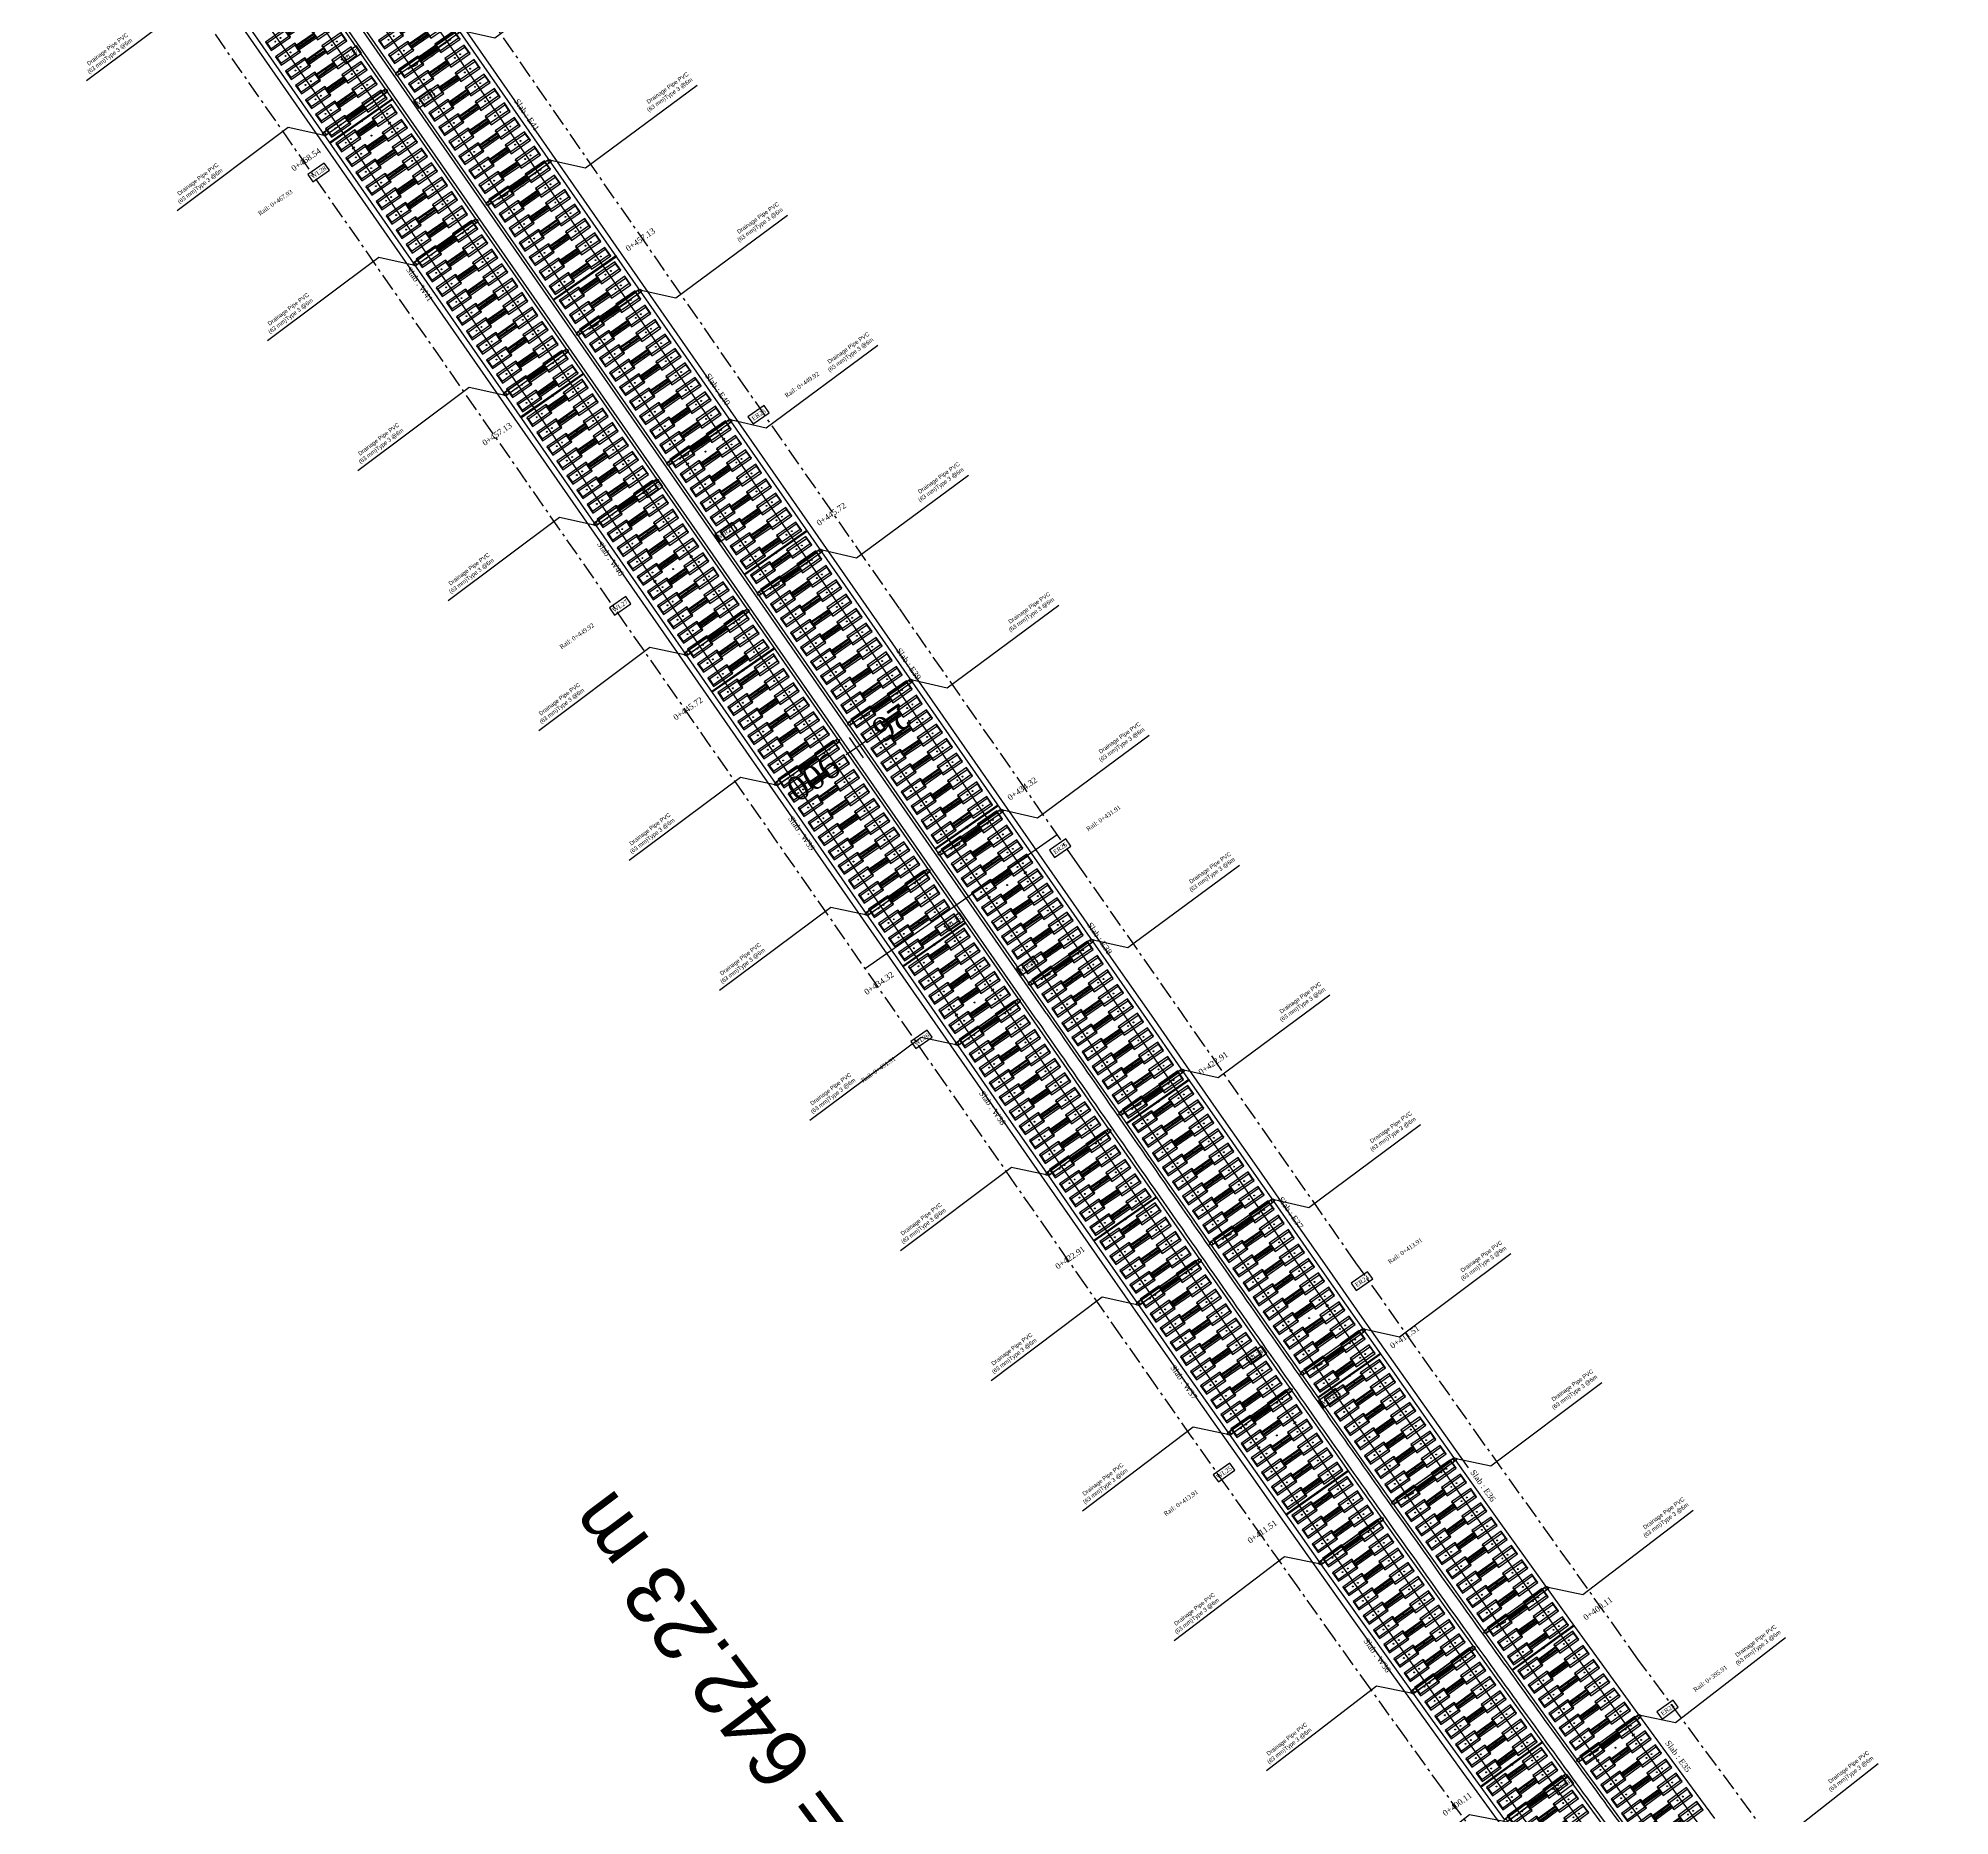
# Model space of a CAD drawing. Header units: metres. Extents: x 0 to 564365, y 0 to 3594889.
# Drawn here: x 563965.2 to 564030.4, y 3593575.8 to 3593636.5 of the extents above; entities that cross this region are included whole.
import ezdxf
from ezdxf.enums import TextEntityAlignment as Align

# ---------------------------------------------------------------- set-up
doc = ezdxf.new("R2010")
doc.units = ezdxf.units.M
doc.linetypes.add('ACAD_ISO10W100', pattern=[18, 12, -3, 0, -3])
doc.linetypes.add('DASHED2', pattern=[0.375, 0.25, -0.125])
for name, color, linetype in [('2d', 2, 'Continuous'), ('_flg-all slab', 7, 'Continuous'), ('_flg-Bar Divar', 11, 'ACAD_ISO10W100'), ('_flg-Por Konande-Devar', 230, 'Continuous'), ('_flg-por Konande-Vasat', 170, 'Continuous'), ('A-BLDG-SITE', 7, 'Continuous'), ('AG_JOOSH', 7, 'Continuous'), ('AG_Print', 7, 'Continuous'), ('AG_Slab', 7, 'Continuous'), ('C-ROAD-STAN-MAJR', 11, 'Continuous'), ('E Pipe', 5, 'Continuous'), ('Gallery_M.Nouri', 34, 'Continuous'), ('Km_Rail', 7, 'Continuous'), ('Km_Slab', 7, 'Continuous'), ('newSTALBL', 1, 'Continuous'), ('Number_Slab', 7, 'Continuous'), ('Rail', 1, 'Continuous'), ('Rail_Gap', 7, 'Continuous'), ('Travers', 7, 'Continuous')]:
    doc.layers.add(name, color=color, linetype=linetype)
doc.styles.add('ND', font='nashkh.shx', dxfattribs={"height": 3})
doc.styles.get("Standard").update_dxf_attribs({"font": 'romantic.ttf'})
doc.styles.add('SWIS721', font='swissk.ttf')

# ---------------------------------------------------------------- blocks, each defined once
blk = doc.blocks.new('stalbl')
for p, q in [((0, 0.0424), (0, -0.0415)), ((0.0424, 0), (-0.0424, 0))]:
    blk.add_line(p, q)
blk.add_attdef('STAMAN', text='', height=0.0167).set_placement((-0.08, 0), align=Align.MIDDLE_RIGHT)
blk.add_attdef('STAPRE', text='', height=0.0167).set_placement((0.08, 0), align=Align.MIDDLE_LEFT)
blk = doc.blocks.new('AG_slab')
at = {"layer": 'AG_Slab', "color": 1}
for p, q in [((1.3, 0.015), (-1.3, 0.015)), ((1.3, -0.015), (-1.3, -0.015))]:
    blk.add_line(p, q, dxfattribs=at)
at = {"layer": 'AG_Slab', "color": 5}
for p, q in [((-1.3, -0.015), (-1.3, 0.015)), ((1.3, 0.015), (1.3, -0.015))]:
    blk.add_line(p, q, dxfattribs=at)
at = {"layer": 'AG_Slab', "color": 2, "linetype": 'DASHED2'}
blk.add_line((1.3, 0), (-1.3, 0), dxfattribs=at)
at = {"layer": 'AG_Slab', "color": 7}
blk.add_circle((0, 0), 0.03, dxfattribs=at)
blk = doc.blocks.new('AG_Joosh')
at = {"layer": 'AG_JOOSH', "color": 2}
for p, q in [((-0.701, 0.005), (-0.801, 0.005)), ((0.701, 0.005), (0.801, 0.005)), ((-0.701, -0.005), (-0.801, -0.005)), ((0.701, -0.005), (0.801, -0.005))]:
    blk.add_line(p, q, dxfattribs=at)
at = {"layer": 'AG_JOOSH', "color": 7}
blk.add_circle((0, 0), 0.0155, dxfattribs=at)
blk = doc.blocks.new('AG_t')
at = {"layer": 'Travers', "color": 3}
blk.add_lwpolyline([(-0.354, 0.175), (-1.155, 0.175), (-1.155, -0.175), (-0.354, -0.175), (-0.354, 0.175), (-0.38, 0.114), (-1.129, 0.114), (-1.155, 0.175), (-1.129, 0.114), (-1.129, -0.114), (-1.155, -0.175), (-1.129, -0.114), (-0.38, -0.114), (-0.354, -0.175), (-0.38, -0.114), (-0.38, 0.114), (-0.354, 0.175), (-0.354, 0.09), (0.354, 0.09), (0.354, 0.045), (-0.354, 0.045), (-0.354, 0), (0.354, 0), (0.354, -0.045), (-0.354, -0.045), (-0.354, -0.09), (0.354, -0.09), (0.354, -0.175), (1.155, -0.175), (1.155, 0.175), (0.354, 0.175), (0.354, -0.175), (0.38, -0.114), (0.38, 0.114), (0.354, 0.175), (0.38, 0.114), (1.129, 0.114), (1.155, 0.175), (1.129, 0.114), (1.129, -0.114), (1.155, -0.175), (1.129, -0.114), (0.38, -0.114)], dxfattribs=at)
for centre in [(-0.863, 0), (-0.646, 0), (0.646, 0), (0.863, 0)]:
    blk.add_circle(centre, 0.015, dxfattribs=at)
at = {"layer": 'Travers', "color": 7}
blk.add_circle((0, 0), 0.02, dxfattribs=at)
blk = doc.blocks.new('AG_tttt', base_point=(-0.751, 0))
at = {"layer": 'Travers', "color": 3}
blk.add_lwpolyline([(-0.354, 0.175), (-1.155, 0.175), (-1.155, -0.175), (-0.354, -0.175), (-0.354, 0.175), (-0.38, 0.114), (-1.129, 0.114), (-1.155, 0.175), (-1.129, 0.114), (-1.129, -0.114), (-1.155, -0.175), (-1.129, -0.114), (-0.38, -0.114), (-0.354, -0.175), (-0.38, -0.114), (-0.38, 0.114), (-0.354, 0.175), (-0.354, 0.09), (0.354, 0.09), (0.354, 0.045), (-0.354, 0.045), (-0.354, 0), (0.354, 0), (0.354, -0.045), (-0.354, -0.045), (-0.354, -0.09), (0.354, -0.09), (0.354, -0.175), (1.155, -0.175), (1.155, 0.175), (0.354, 0.175), (0.354, -0.175), (0.38, -0.114), (0.38, 0.114), (0.354, 0.175), (0.38, 0.114), (1.129, 0.114), (1.155, 0.175), (1.129, 0.114), (1.129, -0.114), (1.155, -0.175), (1.129, -0.114), (0.38, -0.114)], dxfattribs=at)
for centre in [(-0.863, 0), (-0.646, 0), (0.646, 0), (0.863, 0)]:
    blk.add_circle(centre, 0.015, dxfattribs=at)
at = {"layer": 'Travers', "color": 7}
blk.add_circle((0, 0), 0.02, dxfattribs=at)
blk = doc.blocks.new('Drainage Pipe E')
at = {"color": 30, "true_color": 0xf26722}
for p, q in [((-0.873, 0.07), (0.849, 0.07)), ((-0.873, 0.07), (0.849, 0.07)), ((0.849, 0.07), (0.518, 0.124)), ((0.518, 0.124), (0.518, 0.07)), ((0.849, 0.07), (0.518, 0.124)), ((0.518, 0.124), (0.518, 0.07))]:
    blk.add_line(p, q, dxfattribs=at)
at = {"layer": '2d', "flags": 128}
blk.add_lwpolyline([(-1.349, 0), (-2.168, 0.894), (-6.923, 0.758)], dxfattribs=at)
at = {"layer": 'E Pipe', "color": 4}
for p, q in [((-1.297, 0.054), (1.286, 0.055)), ((-1.297, 0.054), (1.286, 0.055)), ((-1.308, -0.055), (1.296, -0.055)), ((-1.299, -0.055), (1.286, -0.054))]:
    blk.add_line(p, q, dxfattribs=at)
for centre in [(-1.295, 0), (-1.295, 0), (1.286, 0), (1.286, 0)]:
    blk.add_circle(centre, 0.0546, dxfattribs=at)
at = {"color": 30, "true_color": 0xf26722, "insert": (-0.163, 0.204), "char_height": 0.0993, "attachment_point": 1, "rotation": 0.01814}
blk.add_mtext_dynamic_manual_height_columns('2%', width=1.00817, gutter_width=1, heights=[0], dxfattribs=at)
at = {"layer": '2d', "insert": (-6.895, 0.173), "char_height": 0.141, "width": 2.11353, "attachment_point": 3, "rotation": 180.65034, "style": 'ND'}
blk.add_mtext('{\\f@Arial Unicode MS|b0|i0|c0|p34;Drainage Pipe PVC\\P(63 mm)Type 3 @6m}', dxfattribs=at)
blk = doc.blocks.new('_N-drainage pipe')
at = {"layer": '2d', "flags": 128}
blk.add_lwpolyline([(570000.683, 3594952.865), (569999.692, 3594952.175), (569999.196, 3594947.463)], dxfattribs=at)
at = {"layer": 'E Pipe', "color": 4}
for p, q in [((570000.743, 3594952.898), (570001.089, 3594955.469)), ((570000.745, 3594952.908), (570001.087, 3594955.46))]:
    blk.add_line(p, q, dxfattribs=at)
blk.add_lwpolyline([(570000.637, 3594952.924), (570000.979, 3594955.474)], close=True, dxfattribs=at)
for centre in [(570001.033, 3594955.467), (570001.033, 3594955.467), (570000.691, 3594952.919), (570000.691, 3594952.919)]:
    blk.add_circle(centre, 0.0544, dxfattribs=at)
at = {"layer": '2d', "insert": (569998.901, 3594949.57), "char_height": 0.14047, "width": 2.10551, "attachment_point": 3, "rotation": 84.28582, "style": 'ND'}
blk.add_mtext('{\\f@Arial Unicode MS|b0|i0|c0|p34;Drainage Pipe PVC\\P(63 mm)Type 3 @6m}', dxfattribs=at)

msp = doc.modelspace()

# ---------------------------------------------------------------- linework, layer by layer
at = {"layer": '_flg-all slab', "linetype": 'Continuous', "lineweight": -3}
for p, q in [((564001.839, 3593604.752), (563908.953, 3593738.284)), ((563999.212, 3593602.925), (563906.326, 3593736.457)), ((563999.705, 3593603.268), (563906.819, 3593736.799)), ((563997.078, 3593601.44), (563904.192, 3593734.972)), ((564003.036, 3593603.032), (564001.839, 3593604.752)), ((564000.409, 3593601.204), (563999.212, 3593602.925)), ((564000.902, 3593601.546), (563999.705, 3593603.268)), ((564004.233, 3593601.312), (564003.036, 3593603.032)), ((563998.275, 3593599.719), (563997.078, 3593601.44)), ((564002.1, 3593599.826), (564000.902, 3593601.546)), ((564001.607, 3593599.483), (564000.409, 3593601.204)), ((564005.431, 3593599.592), (564004.233, 3593601.312)), ((563999.474, 3593597.997), (563998.275, 3593599.719)), ((564002.806, 3593597.762), (564001.607, 3593599.483)), ((564003.298, 3593598.105), (564002.1, 3593599.826)), ((564006.629, 3593597.874), (564005.431, 3593599.592)), ((564000.673, 3593596.275), (563999.474, 3593597.997)), ((564004.005, 3593596.042), (564002.806, 3593597.762)), ((564004.497, 3593596.385), (564003.298, 3593598.105)), ((564007.828, 3593596.158), (564006.629, 3593597.874)), ((564001.874, 3593594.553), (564000.673, 3593596.275)), ((564005.698, 3593594.667), (564004.497, 3593596.385)), ((564005.206, 3593594.323), (564004.005, 3593596.042)), ((564009.029, 3593594.441), (564007.828, 3593596.158)), ((564003.076, 3593592.832), (564001.874, 3593594.553)), ((564006.409, 3593592.605), (564005.206, 3593594.323)), ((564006.9, 3593592.949), (564005.698, 3593594.667)), ((564010.231, 3593592.728), (564009.029, 3593594.441)), ((564008.104, 3593591.233), (564006.9, 3593592.949)), ((564004.279, 3593591.113), (564003.076, 3593592.832)), ((564007.613, 3593590.888), (564006.409, 3593592.605)), ((564011.436, 3593591.017), (564010.231, 3593592.728)), ((564005.486, 3593589.393), (564004.279, 3593591.113)), ((564009.311, 3593589.519), (564008.104, 3593591.233)), ((564012.642, 3593589.308), (564011.436, 3593591.017)), ((564008.82, 3593589.173), (564007.613, 3593590.888)), ((564006.695, 3593587.675), (564005.486, 3593589.393)), ((564010.03, 3593587.46), (564008.82, 3593589.173)), ((564010.52, 3593587.806), (564009.311, 3593589.519)), ((564013.852, 3593587.601), (564012.642, 3593589.308)), ((564011.732, 3593586.096), (564010.52, 3593587.806)), ((564007.907, 3593585.958), (564006.695, 3593587.675)), ((564011.242, 3593585.748), (564010.03, 3593587.46)), ((564015.064, 3593585.898), (564013.852, 3593587.601)), ((564009.123, 3593584.243), (564007.907, 3593585.958)), ((564012.947, 3593584.388), (564011.732, 3593586.096)), ((564016.279, 3593584.197), (564015.064, 3593585.898)), ((564012.458, 3593584.04), (564011.242, 3593585.748)), ((564010.342, 3593582.53), (564009.123, 3593584.243)), ((564013.678, 3593582.333), (564012.458, 3593584.04)), ((564014.166, 3593582.683), (564012.947, 3593584.388)), ((564017.498, 3593582.5), (564016.279, 3593584.197)), ((564011.565, 3593580.819), (564010.342, 3593582.53)), ((564015.389, 3593580.98), (564014.166, 3593582.683)), ((564014.902, 3593580.63), (564013.678, 3593582.333)), ((564018.721, 3593580.806), (564017.498, 3593582.5)), ((564012.792, 3593579.11), (564011.565, 3593580.819)), ((564016.13, 3593578.929), (564014.902, 3593580.63)), ((564016.616, 3593579.281), (564015.389, 3593580.98)), ((564019.949, 3593579.116), (564018.721, 3593580.806)), ((564017.847, 3593577.585), (564016.616, 3593579.281)), ((564014.024, 3593577.404), (564012.792, 3593579.11)), ((564017.362, 3593577.232), (564016.13, 3593578.929)), ((564021.181, 3593577.43), (564019.949, 3593579.116)), ((564015.261, 3593575.701), (564014.024, 3593577.404)), ((564019.084, 3593575.893), (564017.847, 3593577.585)), ((564022.417, 3593575.748), (564021.181, 3593577.43)), ((564018.6, 3593575.538), (564017.362, 3593577.232)), ((564020.325, 3593574.204), (564019.084, 3593575.893))]:
    msp.add_line(p, q, dxfattribs=at)
at = {"layer": '_flg-Bar Divar', "lineweight": -3, "ltscale": 0.05}
for p, q in [((563996.175, 3593600.812), (563903.289, 3593734.344)), ((563984.287, 3593631.878, 1556.206), (563979.216, 3593639.225, 1556.206)), ((563989.441, 3593624.442, 1556.206), (563984.287, 3593631.878, 1556.206)), ((563994.61, 3593617.019, 1556.206), (563989.441, 3593624.442, 1556.206)), ((564000.683, 3593608.313, 1556.206), (563994.61, 3593617.019, 1556.206)), ((564005.016, 3593602.107, 1556.206), (564000.683, 3593608.313, 1556.206)), ((564010.18, 3593594.705, 1556.206), (564005.016, 3593602.107, 1556.206)), ((563997.373, 3593599.09), (563996.175, 3593600.812)), ((563998.571, 3593597.368), (563997.373, 3593599.09)), ((563999.771, 3593595.645), (563998.571, 3593597.368)), ((564000.972, 3593593.923), (563999.771, 3593595.645)), ((564014.534, 3593588.554, 1556.206), (564010.18, 3593594.705, 1556.206)), ((564002.175, 3593592.201), (564000.972, 3593593.923)), ((564003.379, 3593590.481), (564002.175, 3593592.201)), ((564004.586, 3593588.761), (564003.379, 3593590.481)), ((564005.796, 3593587.041), (564004.586, 3593588.761)), ((564019.82, 3593581.155, 1556.206), (564014.534, 3593588.554, 1556.206)), ((564007.009, 3593585.323), (564005.796, 3593587.041)), ((564008.226, 3593583.606), (564007.009, 3593585.323)), ((564009.446, 3593581.891), (564008.226, 3593583.606)), ((564010.67, 3593580.178), (564009.446, 3593581.891)), ((564024.254, 3593575.149, 1556.206), (564019.82, 3593581.155, 1556.206)), ((564011.899, 3593578.467), (564010.67, 3593580.178)), ((564013.133, 3593576.759), (564011.899, 3593578.467)), ((564014.372, 3593575.053), (564013.133, 3593576.759))]:
    msp.add_line(p, q, dxfattribs=at)
at = {"layer": '_flg-Por Konande-Devar', "linetype": 'Continuous', "lineweight": -3}
for p, q in [((564002.003, 3593604.867), (563909.117, 3593738.398)), ((563996.914, 3593601.326), (563904.028, 3593734.858)), ((564003.2, 3593603.146), (564002.003, 3593604.867)), ((564004.397, 3593601.426), (564003.2, 3593603.146)), ((564005.595, 3593599.707), (564004.397, 3593601.426)), ((563998.111, 3593599.604), (563996.914, 3593601.326)), ((563999.31, 3593597.882), (563998.111, 3593599.604)), ((564006.793, 3593597.989), (564005.595, 3593599.707)), ((564000.509, 3593596.16), (563999.31, 3593597.882)), ((564007.992, 3593596.272), (564006.793, 3593597.989)), ((564009.193, 3593594.556), (564007.992, 3593596.272)), ((564001.71, 3593594.438), (564000.509, 3593596.16)), ((564002.912, 3593592.717), (564001.71, 3593594.438)), ((564010.395, 3593592.843), (564009.193, 3593594.556)), ((564004.116, 3593590.998), (564002.912, 3593592.717)), ((564011.599, 3593591.132), (564010.395, 3593592.843)), ((564005.322, 3593589.278), (564004.116, 3593590.998)), ((564012.806, 3593589.423), (564011.599, 3593591.132)), ((564006.532, 3593587.56), (564005.322, 3593589.278)), ((564014.015, 3593587.717), (564012.806, 3593589.423)), ((564007.744, 3593585.843), (564006.532, 3593587.56)), ((564008.959, 3593584.127), (564007.744, 3593585.843)), ((564010.179, 3593582.414), (564008.959, 3593584.127)), ((564011.402, 3593580.702), (564010.179, 3593582.414)), ((564012.63, 3593578.993), (564011.402, 3593580.702)), ((564013.862, 3593577.287), (564012.63, 3593578.993)), ((564015.099, 3593575.583), (564013.862, 3593577.287))]:
    msp.add_line(p, q, dxfattribs=at)
at = {"layer": '_flg-por Konande-Vasat'}
for p, q in [((563999.294, 3593602.982), (563906.408, 3593736.514)), ((563999.622, 3593603.211), (563906.737, 3593736.742))]:
    msp.add_line(p, q, dxfattribs=at)
for centre, radius, start, end in [((569745.913, 3597600.375), 7000.199, 214.8227783, 214.8937159), ((569745.913, 3597600.375), 6999.799, 214.8227783, 214.8937159), ((565439.787, 3594597.082), 1750.2, 214.893716, 215.035591), ((565439.787, 3594597.082), 1749.8, 214.893716, 215.035591), ((565200.972, 3594429.641), 1458.533, 215.035591, 215.319342), ((565200.972, 3594429.641), 1458.133, 215.035591, 215.319342), ((564772.602, 3594126.121), 933.533, 215.319342, 215.67403), ((564772.602, 3594126.121), 933.133, 215.319342, 215.67403), ((564664.289, 3594048.365), 799.8, 215.67403, 216.170593), ((564664.289, 3594048.365), 800.2, 215.67403, 216.170593), ((564512.927, 3593937.704), 612.7, 216.170593, 216.738094), ((564512.927, 3593937.704), 612.3, 216.170593, 216.738094)]:
    msp.add_arc(centre, radius, start, end, dxfattribs=at)
at = {"layer": 'A-BLDG-SITE', "color": 4}
msp.add_line((563993.456, 3593604.751, 1551.15), (563999.989, 3593609.308, 1556.206), dxfattribs=at)
at = {"layer": 'Rail'}
for points in [[(563977.216, 3593633.584), (563966.938, 3593648.361)], [(563975.983, 3593632.727), (563965.705, 3593647.503)], [(563988.612, 3593622.806), (563978.333, 3593637.582)], [(563987.379, 3593621.948), (563977.1, 3593636.725)], [(563987.501, 3593618.8), (563977.222, 3593633.576)], [(563986.268, 3593617.942), (563975.989, 3593632.718)], [(563998.897, 3593608.021), (563988.618, 3593622.798)], [(563997.664, 3593607.163), (563987.385, 3593621.94)], [(563997.785, 3593604.015), (563987.506, 3593618.791)], [(563996.552, 3593603.157), (563986.273, 3593617.934)], [(564009.193, 3593593.252), (564008.58, 3593594.126), (564007.378, 3593595.843), (564006.179, 3593597.56), (564004.98, 3593599.278), (564003.783, 3593600.998), (564002.585, 3593602.718), (564001.388, 3593604.439), (563998.902, 3593608.013)], [(564007.964, 3593592.389), (564007.35, 3593593.264), (564006.147, 3593594.982), (564004.947, 3593596.7), (564003.748, 3593598.419), (564002.55, 3593600.139), (564001.353, 3593601.86), (564000.155, 3593603.581), (563997.669, 3593607.155)], [(564008.091, 3593589.255), (564007.164, 3593590.572), (564005.959, 3593592.29), (564004.756, 3593594.008), (564003.555, 3593595.727), (564002.355, 3593597.448), (564001.157, 3593599.169), (563999.959, 3593600.89), (563998.761, 3593602.611), (563997.791, 3593604.007)], [(564006.863, 3593588.391), (564005.935, 3593589.709), (564004.729, 3593591.428), (564003.526, 3593593.147), (564002.324, 3593594.867), (564001.123, 3593596.589), (563999.924, 3593598.31), (563998.726, 3593600.032), (563997.528, 3593601.754), (563996.558, 3593603.149)], [(564019.636, 3593578.614), (564019.505, 3593578.793), (564018.277, 3593580.484), (564017.053, 3593582.179), (564015.833, 3593583.877), (564014.617, 3593585.579), (564013.404, 3593587.283), (564012.194, 3593588.991), (564010.987, 3593590.7), (564009.782, 3593592.412), (564009.199, 3593593.244)], [(564018.423, 3593577.728), (564018.291, 3593577.908), (564017.06, 3593579.603), (564015.834, 3593581.301), (564014.612, 3593583.002), (564013.394, 3593584.707), (564012.179, 3593586.414), (564010.968, 3593588.123), (564009.759, 3593589.835), (564008.553, 3593591.549), (564007.969, 3593592.381)], [(564018.573, 3593574.648), (564018.157, 3593575.213), (564016.918, 3593576.908), (564015.685, 3593578.607), (564014.456, 3593580.309), (564013.232, 3593582.013), (564012.011, 3593583.721), (564010.795, 3593585.431), (564009.582, 3593587.143), (564008.371, 3593588.857), (564008.097, 3593589.247)], [(564017.363, 3593573.758), (564016.946, 3593574.325), (564015.704, 3593576.024), (564014.468, 3593577.726), (564013.237, 3593579.431), (564012.011, 3593581.139), (564010.789, 3593582.849), (564009.57, 3593584.561), (564008.355, 3593586.275), (564007.144, 3593587.991), (564006.869, 3593588.382)], [(564030.432, 3593564.257), (564029.523, 3593565.426), (564028.249, 3593567.078), (564026.982, 3593568.736), (564025.722, 3593570.4), (564024.467, 3593572.069), (564023.219, 3593573.743), (564021.976, 3593575.422), (564020.738, 3593577.105), (564019.641, 3593578.606)], [(564029.247, 3593563.335), (564028.336, 3593564.506), (564027.058, 3593566.164), (564025.787, 3593567.827), (564024.523, 3593569.496), (564023.265, 3593571.169), (564022.013, 3593572.847), (564020.767, 3593574.53), (564019.526, 3593576.217), (564018.429, 3593577.72)]]:
    msp.add_lwpolyline(points, dxfattribs=at)
at = {"layer": 'Rail_Gap', "color": 210}
for points in [[(563975.727, 3593635.593), (563976.26, 3593635.964), (563976.089, 3593636.21), (563975.556, 3593635.839)], [(563978.201, 3593634.081), (563978.788, 3593634.489), (563978.616, 3593634.735), (563978.03, 3593634.327)], [(563974.601, 3593631.576), (563975.164, 3593631.968), (563974.992, 3593632.214), (563974.43, 3593631.823)], [(563989.615, 3593623.314), (563990.166, 3593623.698), (563989.994, 3593623.944), (563989.443, 3593623.56)], [(563986.014, 3593620.81), (563986.542, 3593621.177), (563986.371, 3593621.423), (563985.843, 3593621.056)], [(563988.486, 3593619.296), (563989.072, 3593619.704), (563988.901, 3593619.95), (563988.314, 3593619.542)], [(563984.885, 3593616.791), (563985.448, 3593617.183), (563985.277, 3593617.429), (563984.714, 3593617.038)], [(563999.896, 3593608.527), (564000.453, 3593608.915), (564000.282, 3593609.161), (563999.725, 3593608.774)], [(563996.296, 3593606.023), (563996.829, 3593606.394), (563996.658, 3593606.64), (563996.124, 3593606.269)], [(563998.773, 3593604.513), (563999.354, 3593604.917), (563999.182, 3593605.163), (563998.602, 3593604.759)], [(563995.173, 3593602.009), (563995.73, 3593602.396), (563995.558, 3593602.642), (563995.001, 3593602.255)], [(564010.188, 3593593.76), (564010.749, 3593594.154), (564010.577, 3593594.4), (564010.015, 3593594.006)], [(564006.597, 3593591.241), (564007.135, 3593591.619), (564006.963, 3593591.864), (564006.425, 3593591.487)], [(564009.073, 3593589.757), (564009.657, 3593590.168), (564009.485, 3593590.413), (564008.901, 3593590.002)], [(564005.487, 3593587.233), (564006.047, 3593587.627), (564005.875, 3593587.873), (564005.314, 3593587.478)], [(564020.623, 3593579.143), (564021.171, 3593579.544), (564020.994, 3593579.786), (564020.446, 3593579.386)], [(564017.082, 3593576.556), (564017.607, 3593576.94), (564017.43, 3593577.182), (564016.905, 3593576.798)]]:
    msp.add_lwpolyline(points, close=True, dxfattribs=at)

# ---------------------------------------------------------------- block references
for p, rotation in [((-2460261.484, 1568150.112), 312.8218707667628), ((-2460258.4, 1568145.679), 312.8218707667628), ((-2460255.316, 1568141.246), 312.8218707667628), ((-2460252.233, 1568136.813), 312.8218707667628), ((-2460249.149, 1568132.38), 312.8218707667628), ((-2460246.066, 1568127.947), 312.8218707667628), ((-2460242.982, 1568123.514), 312.8218707667628), ((-2460239.898, 1568119.081), 312.8218707667628), ((-2460236.815, 1568114.648), 312.8218707667628), ((-2458993.631, 1566259.861), 312.8569339278888), ((-2456245.27, 1562167.896), 312.9344414993616), ((-2449157.542, 1551669.769), 313.1337463854881), ((-2442429.914, 1541777.327), 313.3219786700048), ((-2429280.751, 1522641.838), 313.6873706193891), ((-2412370.291, 1498410.716), 314.1524148176066)]:
    msp.add_blockref('_N-drainage pipe', p, dxfattribs=dict(rotation=rotation))
at = {"layer": 'AG_JOOSH'}
for p, rotation in [((563976.603, 3593633.151), 34.82277830020803), ((563987.998, 3593622.373), 34.82277830020803), ((563986.887, 3593618.367), 34.82277831922902), ((563998.283, 3593607.588), 34.82277829513626), ((563997.172, 3593603.582), 34.82277829513626), ((564008.581, 3593592.817), 35.05714561892734), ((564007.48, 3593588.819), 35.13465291174145), ((564019.032, 3593578.167), 36.15332026557761)]:
    msp.add_blockref('AG_Joosh', p, dxfattribs=dict(at, rotation=rotation))
at = {"layer": 'AG_Print'}
for name, p, rotation in [('AG_t', (563974.03, 3593636.85), 34.82277831922902), ('AG_t', (563977.888, 3593636.907), 34.82277831922902), ('AG_t', (563974.373, 3593636.357), 34.82277831922902), ('AG_t', (563974.715, 3593635.865), 34.82277831922902), ('AG_t', (563978.231, 3593636.415), 34.82277831922902), ('AG_t', (563978.573, 3593635.922), 34.82277831922902), ('AG_t', (563975.058, 3593635.372), 34.82277831922902), ('AG_t', (563978.916, 3593635.43), 34.82277831922902), ('AG_t', (563975.401, 3593634.879), 34.82277831922902), ('AG_t', (563979.259, 3593634.937), 34.82277831922902), ('AG_t', (563975.743, 3593634.387), 34.82277831922902), ('AG_t', (563976.086, 3593633.894), 34.82277831922902), ('AG_t', (563979.601, 3593634.444), 34.82277832430078), ('AG_t', (563979.944, 3593633.952), 34.82277832430078), ('AG_t', (563976.429, 3593633.402), 34.82277831922902), ('AG_t', (563980.287, 3593633.459), 34.82277832430078), ('AG_t', (563976.777, 3593632.901), 34.82277832430078), ('AG_t', (563980.629, 3593632.967), 34.82277829513626), ('AG_t', (563977.119, 3593632.409), 34.82277832430078), ('AG_t', (563977.462, 3593631.916), 34.82277831922902), ('AG_t', (563980.972, 3593632.474), 34.82277829513626), ('AG_t', (563981.314, 3593631.982), 34.82277829513626), ('AG_t', (563977.805, 3593631.423), 34.82277831922902), ('AG_t', (563981.657, 3593631.489), 34.82277829513626), ('AG_t', (563978.147, 3593630.931), 34.82277831922902), ('AG_t', (563982, 3593630.997), 34.82277829513626), ('AG_t', (563978.49, 3593630.438), 34.82277831922902), ('AG_t', (563982.342, 3593630.504), 34.82277829513626), ('AG_t', (563982.685, 3593630.011), 34.82277829513626), ('AG_t', (563978.833, 3593629.946), 34.82277831922902), ('AG_t', (563979.175, 3593629.453), 34.82277831922902), ('AG_t', (563983.028, 3593629.519), 34.82277829513626), ('AG_t', (563979.518, 3593628.961), 34.82277831922902), ('AG_t', (563983.37, 3593629.026), 34.82277829513626), ('AG_t', (563979.86, 3593628.468), 34.82277831922902), ('AG_t', (563983.713, 3593628.534), 34.82277829513626), ('AG_t', (563984.055, 3593628.041), 34.82277829513626), ('AG_t', (563980.203, 3593627.976), 34.82277831922902), ('AG_t', (563980.546, 3593627.483), 34.82277829513626), ('AG_t', (563984.398, 3593627.549), 34.82277829513626), ('AG_t', (563980.888, 3593626.99), 34.82277829513626), ('AG_t', (563984.741, 3593627.056), 34.82277829513626), ('AG_t', (563981.231, 3593626.498), 34.82277829513626), ('AG_t', (563985.083, 3593626.564), 34.82277829513626), ('AG_t', (563985.426, 3593626.071), 34.82277829513626), ('AG_t', (563981.574, 3593626.005), 34.82277829513626), ('AG_t', (563981.916, 3593625.513), 34.82277829513626), ('AG_t', (563985.769, 3593625.578), 34.82277829513626), ('AG_t', (563982.259, 3593625.02), 34.82277829513626), ('AG_t', (563986.111, 3593625.086), 34.82277829513626), ('AG_t', (563982.601, 3593624.528), 34.82277829513626), ('AG_t', (563986.454, 3593624.593), 34.82277829513626), ('AG_t', (563986.796, 3593624.101), 34.82277829513626), ('AG_t', (563982.944, 3593624.035), 34.82277829513626), ('AG_t', (563983.287, 3593623.543), 34.82277829513626), ('AG_t', (563987.139, 3593623.608), 34.82277829513626), ('AG_t', (563983.629, 3593623.05), 34.82277829513626), ('AG_t', (563987.482, 3593623.116), 34.82277830020803), ('AG_t', (563983.972, 3593622.557), 34.82277829513626), ('AG_t', (563987.824, 3593622.623), 34.82277830527978), ('AG_t', (563984.315, 3593622.065), 34.82277829513626), ('AG_t', (563984.657, 3593621.572), 34.82277829513626), ('AG_t', (563988.173, 3593622.122), 34.82277829513626), ('AG_t', (563988.515, 3593621.63), 34.82277829513626), ('AG_t', (563985, 3593621.08), 34.82277832430078), ('AG_t', (563988.858, 3593621.137), 34.82277829513626), ('AG_t', (563985.342, 3593620.587), 34.82277832430078), ('AG_t', (563989.201, 3593620.645), 34.82277829513626), ('AG_t', (563985.685, 3593620.095), 34.82277832430078), ('AG_t', (563986.028, 3593619.602), 34.82277832430078), ('AG_t', (563989.543, 3593620.152), 34.82277829513626), ('AG_t', (563989.886, 3593619.66), 34.82277829513626), ('AG_t', (563986.37, 3593619.11), 34.82277829513626), ('AG_t', (563990.228, 3593619.167), 34.82277829513626), ('AG_t', (563986.713, 3593618.617), 34.82277830527978), ('AG_t', (563990.571, 3593618.675), 34.82277829513626), ('AG_t', (563987.061, 3593618.116), 34.82277829513626), ('AG_t', (563987.404, 3593617.624), 34.82277832430078), ('AG_t', (563990.914, 3593618.182), 34.82277829513626), ('AG_t', (563991.256, 3593617.689), 34.82277829513626), ('AG_t', (563987.747, 3593617.131), 34.82277832430078), ('AG_t', (563991.599, 3593617.197), 34.82277829513626), ('AG_t', (563988.089, 3593616.639), 34.82277832430078), ('AG_t', (563991.942, 3593616.704), 34.82277829513626), ('AG_t', (563988.432, 3593616.146), 34.82277832430078), ('AG_t', (563988.774, 3593615.653), 34.82277829513626), ('AG_t', (563992.284, 3593616.212), 34.82277829513626), ('AG_t', (563992.627, 3593615.719), 34.82277829513626), ('AG_t', (563989.117, 3593615.161), 34.82277829513626), ('AG_t', (563992.969, 3593615.227), 34.82277829513626), ('AG_t', (563989.46, 3593614.668), 34.82277829513626), ('AG_t', (563993.312, 3593614.734), 34.82277829513626), ('AG_t', (563989.802, 3593614.176), 34.82277829513626), ('AG_t', (563990.145, 3593613.683), 34.82277829513626), ('AG_t', (563993.655, 3593614.242), 34.82277829513626), ('AG_t', (563993.997, 3593613.749), 34.82277829513626), ('AG_t', (563990.488, 3593613.191), 34.82277829513626), ('AG_t', (563994.34, 3593613.256), 34.82277829513626), ('AG_t', (563990.83, 3593612.698), 34.82277829513626), ('AG_t', (563994.683, 3593612.764), 34.82277829513626), ('AG_t', (563991.173, 3593612.206), 34.82277829513626), ('AG_t', (563991.515, 3593611.713), 34.82277829513626), ('AG_t', (563995.025, 3593612.271), 34.82277829513626), ('AG_t', (563995.368, 3593611.779), 34.82277829513626), ('AG_t', (563991.858, 3593611.221), 34.82277829513626), ('AG_t', (563995.71, 3593611.286), 34.82277829513626), ('AG_t', (563992.201, 3593610.728), 34.82277829513626), ('AG_t', (563996.053, 3593610.794), 34.82277830020803), ('AG_t', (563992.543, 3593610.235), 34.82277829513626), ('AG_t', (563992.886, 3593609.743), 34.82277829513626), ('AG_t', (563996.396, 3593610.301), 34.82277830020803), ('AG_t', (563996.738, 3593609.809), 34.82277830020803), ('AG_t', (563993.229, 3593609.25), 34.82277829513626), ('AG_t', (563997.081, 3593609.316), 34.82277830020803), ('AG_t', (563993.571, 3593608.758), 34.82277829513626), ('AG_t', (563997.424, 3593608.823), 34.82277830020803), ('AG_t', (563993.914, 3593608.265), 34.82277829513626), ('AG_t', (563997.766, 3593608.331), 34.82277830020803), ('AG_t', (563998.109, 3593607.838), 34.82277829513626), ('AG_t', (563994.256, 3593607.773), 34.82277829513626), ('AG_t', (563994.599, 3593607.28), 34.82277829513626), ('AG_t', (563998.457, 3593607.338), 34.82277830020803), ('AG_t', (563994.942, 3593606.788), 34.82277829513626), ('AG_t', (563998.8, 3593606.845), 34.82277830020803), ('AG_t', (563995.284, 3593606.295), 34.82277829513626), ('AG_t', (563999.142, 3593606.352), 34.82277830020803), ('AG_t', (563999.485, 3593605.86), 34.82277830020803), ('AG_t', (563995.627, 3593605.802), 34.82277829513626), ('AG_t', (563995.97, 3593605.31), 34.82277829513626), ('AG_t', (563999.828, 3593605.367), 34.82277830020803), ('AG_t', (563996.312, 3593604.817), 34.82277829513626), ('AG_t', (564000.17, 3593604.875), 34.82277830020803), ('AG_t', (563996.655, 3593604.325), 34.82277829513626), ('AG_tttt', (563999.896, 3593603.953), 34.82277830020803), ('AG_t', (564000.855, 3593603.89), 34.82462253242046), ('AG_t', (563996.997, 3593603.832), 34.82277829513626), ('AG_t', (563997.346, 3593603.331), 34.82277829513626), ('AG_t', (564001.198, 3593603.397), 34.82462252861717), ('AG_t', (563997.688, 3593602.839), 34.82277829513626), ('AG_t', (564001.541, 3593602.905), 34.8246225248139), ('AG_tttt', (563997.414, 3593601.917), 34.82277830527978), ('AG_tttt', (564001.267, 3593601.983), 34.82462291028551), ('AG_t', (564002.226, 3593601.92), 34.83569139644513), ('AG_t', (563998.374, 3593601.854), 34.82462414150814), ('AG_t', (563998.716, 3593601.361), 34.82462416686874), ('AG_t', (564002.569, 3593601.427), 34.83569138146816), ('AG_tttt', (563998.442, 3593600.44), 34.82462452824848), ('AG_tttt', (564002.295, 3593600.506), 34.83569292359051), ('AG_t', (563999.401, 3593600.376), 34.83569792141768), ('AG_t', (564003.254, 3593600.443), 34.85783034329986), ('AG_t', (563999.744, 3593599.884), 34.8356979356008), ('AG_t', (564000.087, 3593599.391), 34.83569793077079), ('AG_t', (564003.597, 3593599.95), 34.85783032081684), ('AG_t', (564003.94, 3593599.458), 34.85783032748593), ('AG_tttt', (563999.813, 3593598.47), 34.83569946781989), ('AG_tttt', (564003.667, 3593598.536), 34.85783376917053), ('AG_t', (564000.772, 3593598.407), 34.85784501216504), ('AG_t', (564004.626, 3593598.474), 34.89103934178839), ('AG_t', (564001.115, 3593597.914), 34.85784501883484), ('AG_tttt', (564000.842, 3593596.993), 34.85784846052005), ('AG_t', (564004.969, 3593597.982), 34.89103934114631), ('AG_tttt', (564004.696, 3593597.06), 34.89104547504983), ('AG_t', (564001.801, 3593596.93), 34.89106545794278), ('AG_t', (564005.655, 3593596.998), 34.93531839598766), ('AG_t', (564002.144, 3593596.438), 34.89106545730294), ('AG_t', (564005.999, 3593596.506), 34.93531839565121), ('AG_t', (564002.487, 3593595.946), 34.89106545158265), ('AG_tttt', (564002.215, 3593595.024), 34.89107159056906), ('AG_t', (564006.342, 3593596.014), 34.93531841426722), ('AG_tttt', (564006.07, 3593595.092), 34.93532800753873), ('AG_t', (564003.174, 3593594.962), 34.93535925193166), ('AG_t', (564007.029, 3593595.031), 34.99071079500051), ('AG_t', (564003.517, 3593594.47), 34.93535926038096), ('AG_t', (564007.374, 3593594.54), 34.99071079500051), ('AG_tttt', (564003.245, 3593593.548), 34.93536883331281), ('AG_t', (564004.204, 3593593.487), 34.99071079500051), ('AG_tttt', (564007.102, 3593593.617), 34.99071078990739), ('AG_t', (564008.061, 3593593.557), 35.05714562402888), ('AG_t', (564004.548, 3593592.996), 34.99071079500051), ('AG_t', (564008.406, 3593593.066), 35.05714561892734), ('AG_t', (564004.892, 3593592.504), 34.99071080009362), ('AG_t', (564008.756, 3593592.567), 35.05714562402888), ('AG_tttt', (564004.621, 3593591.582), 34.99071080009362), ('AG_t', (564005.58, 3593591.522), 35.05714562402888), ('AG_tttt', (564008.486, 3593591.644), 35.05714562402888), ('AG_t', (564009.446, 3593591.586), 35.13465291174145), ('AG_t', (564005.925, 3593591.031), 35.05714563423199), ('AG_t', (564009.791, 3593591.095), 35.13465291174145), ('AG_tttt', (564005.655, 3593590.108), 35.05714562913044), ('AG_tttt', (564009.522, 3593590.172), 35.13465290663007), ('AG_t', (564006.614, 3593590.049), 35.13465290663007), ('AG_t', (564006.959, 3593589.559), 35.13465290663007), ('AG_t', (564010.481, 3593590.115), 35.22323268496311), ('AG_t', (564010.827, 3593589.625), 35.22323268496311), ('AG_t', (564007.304, 3593589.068), 35.13465290663007), ('AG_t', (564011.173, 3593589.135), 35.22323268496311), ('AG_tttt', (564007.041, 3593588.137), 35.13465290663007), ('AG_tttt', (564010.906, 3593588.211), 35.22323268496311), ('AG_t', (564008.001, 3593588.08), 35.22323267984051), ('AG_t', (564008.347, 3593587.59), 35.22323269008572), ('AG_t', (564011.865, 3593588.156), 35.32288493280301), ('AG_t', (564012.212, 3593587.666), 35.32288493280301), ('AG_tttt', (564008.079, 3593586.666), 35.22323268496311), ('AG_tttt', (564011.946, 3593586.743), 35.32288493280301), ('AG_t', (564009.038, 3593586.611), 35.32288490381668), ('AG_t', (564012.905, 3593586.689), 35.4336096221343), ('AG_t', (564009.385, 3593586.121), 35.32288490381668), ('AG_t', (564009.732, 3593585.632), 35.32288490895188), ('AG_t', (564013.253, 3593586.2), 35.43360963243272), ('AG_t', (564013.601, 3593585.711), 35.4336096221343), ('AG_tttt', (564009.466, 3593584.708), 35.32288491922232), ('AG_tttt', (564013.337, 3593584.787), 35.43360963243272), ('AG_t', (564010.426, 3593584.654), 35.43360964788034), ('AG_t', (564014.297, 3593584.735), 35.55540683196737), ('AG_t', (564010.773, 3593584.165), 35.43360963758192), ('AG_tttt', (564010.509, 3593583.241), 35.43360963758192), ('AG_t', (564014.646, 3593584.247), 35.55540680822921), ('AG_tttt', (564014.384, 3593583.322), 35.55540680822921), ('AG_t', (564011.468, 3593583.189), 35.55540680306463), ('AG_t', (564015.343, 3593583.272), 35.68827647061962), ('AG_t', (564011.817, 3593582.701), 35.55540680306463), ('AG_t', (564015.693, 3593582.785), 35.68827647061962), ('AG_t', (564012.166, 3593582.213), 35.55540680306463), ('AG_tttt', (564011.904, 3593581.288), 35.55540679790005), ('AG_t', (564016.043, 3593582.298), 35.68827647061962), ('AG_tttt', (564015.783, 3593581.372), 35.68827646543831), ('AG_t', (564012.864, 3593581.238), 35.68827647061962), ('AG_t', (564016.743, 3593581.325), 35.83221858440321), ('AG_t', (564013.214, 3593580.751), 35.68827647061962), ('AG_t', (564017.094, 3593580.839), 35.83221858440321), ('AG_tttt', (564012.954, 3593579.826), 35.68827646543831), ('AG_t', (564013.913, 3593579.778), 35.83221860800638), ('AG_tttt', (564016.837, 3593579.913), 35.83221858960264), ('AG_t', (564017.796, 3593579.868), 35.98723320183174), ('AG_t', (564014.264, 3593579.292), 35.83221860800638), ('AG_t', (564018.148, 3593579.382), 35.98723319661284), ('AG_t', (564014.616, 3593578.805), 35.83221860800638), ('AG_t', (564018.501, 3593578.897), 35.98723319661284), ('AG_tttt', (564014.358, 3593577.879), 35.83221858440321), ('AG_t', (564015.318, 3593577.835), 35.98723319139395), ('AG_tttt', (564018.246, 3593577.97), 35.98723318617507), ('AG_t', (564019.212, 3593577.921), 36.15332026557761), ('AG_t', (564015.67, 3593577.349), 35.98723319139395), ('AG_t', (564019.566, 3593577.436), 36.15332026033791), ('AG_tttt', (564015.415, 3593576.422), 35.98723319139395), ('AG_tttt', (564019.314, 3593576.509), 36.15332026557761), ('AG_t', (564020.273, 3593576.47), 36.33047979000373), ('AG_t', (564016.374, 3593576.38), 36.15332026557761), ('AG_t', (564016.728, 3593575.896), 36.15332026033791), ('AG_t', (564020.629, 3593575.986), 36.33047979000373), ('AG_t', (564017.082, 3593575.411), 36.1533202708173), ('AG_t', (564020.984, 3593575.503), 36.33047979526558)]:
    msp.add_blockref(name, p, dxfattribs=dict(at, rotation=rotation))
at = {"layer": 'AG_Slab'}
for p, rotation in [((563976.257, 3593633.648), 34.82277830020803), ((563983.882, 3593628.29), 34.82277830020803), ((563982.771, 3593624.284), 34.82277830020803), ((563990.396, 3593618.926), 34.82277830020803), ((563989.284, 3593614.92), 34.82277830020803), ((563996.909, 3593609.563), 34.82277830020803), ((563995.798, 3593605.557), 34.82277829513626), ((564003.423, 3593600.2), 34.85783033140572), ((564002.313, 3593596.195), 34.89106545377159), ((564009.959, 3593590.856), 35.13465291174145), ((564008.861, 3593586.861), 35.22323269008572), ((564016.566, 3593581.57), 35.83221858440321), ((564015.493, 3593577.593), 35.98723319661284)]:
    msp.add_blockref('AG_slab', p, dxfattribs=dict(at, rotation=rotation))
at = {"layer": 'C-ROAD-STAN-MAJR', "color": 11, "linetype": 'Continuous', "lineweight": -3}
for p, xscale, yscale, zscale, rotation in [((563978.532, 3593635.982), 0.9962075155305834, 0.9962075155305834, 0.9962075155305834, 214.8227713417065), ((563981.616, 3593631.549), 0.9962075155305834, 0.9962075155305834, 0.9962075155305834, 214.8227713417065), ((563984.699, 3593627.116), 0.9962075155305834, 0.9962075155305834, 0.9962075155305834, 214.8227713417065), ((563987.783, 3593622.683), 0.9962075155305834, 0.9962075155305834, 0.9962075155305834, 214.8227713417065), ((563990.866, 3593618.25), 0.9962075155305834, 0.9962075155305834, 0.9962075155305834, 214.8227713417065), ((563993.95, 3593613.817), 0.9962075155305834, 0.9962075155305834, 0.9962075155305834, 214.8227713417065), ((563997.034, 3593609.384), 0.9962075155305834, 0.9962075155305834, 0.9962075155305834, 214.8227713417065), ((564000.117, 3593604.951), 0.9962075155305834, 0.9962075155305834, 0.9962075155305834, 214.8227713417065), ((564003.201, 3593600.518), 0.9962075155305835, 0.9962075155305835, 0.9962075155305835, 214.8578338214235), ((564006.29, 3593596.089), 0.9962075155305835, 0.9962075155305835, 0.9962075155305835, 214.9353408551661), ((564009.389, 3593591.666), 0.9962075155305834, 0.9962075155305834, 0.9962075155305834, 215.1346449193474), ((564012.503, 3593587.255), 0.9962075155305833, 0.9962075155305833, 0.9962075155305833, 215.3228766616969), ((564015.64, 3593582.859), 0.9962075155305835, 0.9962075155305835, 0.9962075155305835, 215.6882677967574), ((564018.802, 3593578.482), 0.9962075155305836, 0.9962075155305836, 0.9962075155305836, 215.9872242452102), ((564021.998, 3593574.13), 0.9962075155305834, 0.9962075155305834, 0.9962075155305834, 216.5187024523787)]:
    msp.add_blockref('Drainage Pipe E', p, dxfattribs=dict(at, xscale=xscale, yscale=yscale, zscale=zscale, rotation=rotation))
at = {"layer": 'newSTALBL'}
ref = msp.add_blockref('stalbl', (563993.14, 3593612.281), dxfattribs=dict(at, xscale=10, yscale=10, zscale=10, rotation=214.8186090342713))
ref.add_attrib('STAMAN', '26', dxfattribs={"height": 0.833, "rotation": 214.81861}).set_placement((563993.592, 3593613.103), align=Align.RIGHT)
ref.add_attrib('STAPRE', '900', (563992.212, 3593612.143), dxfattribs={"height": 0.833, "rotation": 214.81861})

# ---------------------------------------------------------------- texts
at = {"layer": 'Gallery_M.Nouri', "color": 7, "lineweight": 20, "style": 'SWIS721'}
msp.add_text('LAST= 642.23 m', height=2, rotation=126.79459, dxfattribs=at).set_placement((563997.372, 3593570.22))
at = {"layer": 'Km_Rail', "color": 1}
for s, rotation, p in [('Rail: 0+467.93', 34.82278, (563973.319, 3593630.867)), ('Rail: 0+449.92', 34.82278, (563991.282, 3593624.657)), ('Rail: 0+449.92', 34.82278, (563983.603, 3593616.082)), ('Rail: 0+431.91', 34.82278, (564001.567, 3593609.872)), ('Rail: 0+431.91', 34.82278, (563993.888, 3593601.298)), ('Rail: 0+413.91', 35.05715, (564011.855, 3593595.114)), ('Rail: 0+413.91', 35.13465, (564004.209, 3593586.517)), ('Rail: 0+395.91', 36.15332, (564022.262, 3593580.527))]:
    msp.add_text(s, height=0.15, rotation=rotation, dxfattribs=at).set_placement(p, align=Align.MIDDLE_CENTER)
at = {"layer": 'Km_Slab', "color": 11}
for s, rotation, p in [('0+468.54', 34.82278, (563974.369, 3593632.334)), ('0+457.13', 34.82278, (563985.77, 3593629.604)), ('0+457.13', 34.82278, (563980.883, 3593622.971)), ('0+445.72', 34.82278, (563992.284, 3593620.24)), ('0+445.72', 34.82278, (563987.396, 3593613.607)), ('0+434.32', 34.82278, (563998.797, 3593610.876)), ('0+434.32', 34.82278, (563993.91, 3593604.243)), ('0+422.91', 34.85783, (564005.31, 3593601.514)), ('0+422.91', 34.89107, (564000.427, 3593594.88)), ('0+411.51', 35.13465, (564011.84, 3593592.18)), ('0+411.51', 35.22323, (564006.982, 3593585.534)), ('0+400.11', 35.83222, (564018.431, 3593582.916)), ('0+400.11', 35.98723, (564013.632, 3593576.242))]:
    msp.add_text(s, height=0.2, rotation=rotation, dxfattribs=at).set_placement(p, align=Align.MIDDLE_CENTER)
at = {"layer": 'Number_Slab', "color": 230}
for s, rotation, p in [('Slab : E41', 304.82279, (563981.898, 3593633.857)), ('Slab : W41', 304.82278, (563978.242, 3593628.081)), ('Slab : E40', 304.82278, (563988.411, 3593624.493)), ('Slab : W40', 304.82278, (563984.755, 3593618.717)), ('Slab : E39', 304.82278, (563994.925, 3593615.13)), ('Slab : W39', 304.82278, (563991.269, 3593609.353)), ('Slab : E38', 304.82278, (564001.438, 3593605.766)), ('Slab : W38', 304.82463, (563997.782, 3593599.99)), ('Slab : E37', 304.93532, (564007.956, 3593596.411)), ('Slab : W37', 305.05715, (564004.311, 3593590.633)), ('Slab : E36', 305.4336, (564014.513, 3593587.103)), ('Slab : W36', 305.55541, (564010.902, 3593581.316)), ('Slab : E35', 306.15332, (564021.166, 3593577.874))]:
    msp.add_text(s, height=0.2, rotation=rotation, dxfattribs=at).set_placement(p, align=Align.MIDDLE_CENTER)
at = {"layer": 'Rail_Gap', "color": 200}
for s, rotation, p in [('EL27', 34.82278, (563975.908, 3593635.901)), ('WR28', 34.82278, (563978.409, 3593634.408)), ('WL28', 34.82278, (563974.797, 3593631.895)), ('ER26', 34.82278, (563989.805, 3593623.629)), ('EL26', 34.82278, (563986.192, 3593621.116)), ('WR27', 34.82278, (563988.693, 3593619.623)), ('WL27', 34.82278, (563985.081, 3593617.11)), ('ER25', 34.82278, (564000.089, 3593608.844)), ('EL25', 34.82278, (563996.477, 3593606.332)), ('WR26', 34.82278, (563998.978, 3593604.838)), ('WL26', 34.82278, (563995.366, 3593602.326)), ('ER24', 35.05715, (564010.382, 3593594.08)), ('EL24', 35.05715, (564006.78, 3593591.553)), ('WR25', 35.13465, (564009.279, 3593590.085)), ('WL25', 35.13465, (564005.681, 3593587.553)), ('ER23', 36.15332, (564020.808, 3593579.465)), ('EL23', 36.15332, (564017.256, 3593576.869))]:
    msp.add_text(s, height=0.15, rotation=rotation, dxfattribs=at).set_placement(p, align=Align.MIDDLE_CENTER)

doc.saveas('drawing.dxf')
